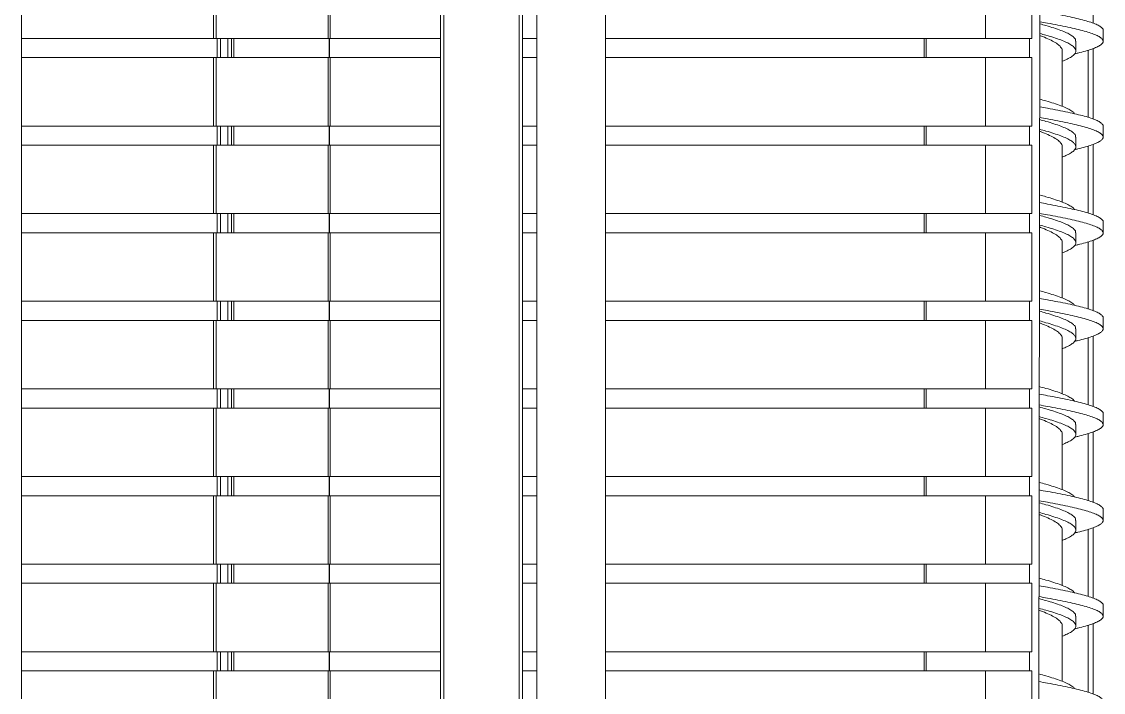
# Model space of a CAD drawing. Header units: millimetres. Extents: x 8553 to 58453, y 11523 to 43612.
# Drawn here: x 50193 to 50825, y 14624 to 15016 of the extents above; entities that cross this region are included whole.
import ezdxf

# ---------------------------------------------------------------- set-up
doc = ezdxf.new("R2010")
doc.units = ezdxf.units.MM

msp = doc.modelspace()

# ---------------------------------------------------------------- linework, layer by layer
at = {"linetype": 'Continuous', "lineweight": 15}
for p, q in [((50437.751, 14079.24), (50437.751, 16831.474)), ((50439.751, 16831.874), (50439.751, 14078.84)), ((50483.751, 14078.84), (50483.751, 16831.874)), ((50485.751, 16831.757), (50485.751, 14078.957)), ((50192.846, 14149.697), (50192.846, 16771.297)), ((50534.187, 14143.037), (50534.187, 16772.637)), ((50494.187, 16610.557), (50494.187, 14300.157)), ((50788.899, 15395.707), (50786.76, 14138.008)), ((50819.349, 15056.059), (50819.349, 15014.914)), ((50305.084, 15045.991), (50305.084, 15005.991)), ((50306.525, 15045.991), (50306.525, 15005.991)), ((50372.028, 15045.991), (50372.028, 15005.991)), ((50373.191, 15045.991), (50373.191, 15005.991)), ((50756.536, 15045.991), (50756.536, 15005.991)), ((50783.641, 15005.991), (50783.641, 15045.991)), ((50825.29, 15004.337), (50825.29, 15010.645)), ((50305.084, 15005.991), (50192.846, 15005.991)), ((50306.525, 15005.991), (50305.084, 15005.991)), ((50372.028, 15005.991), (50306.525, 15005.991)), ((50307.152, 15005.991), (50307.152, 14994.791)), ((50309.137, 15005.991), (50309.137, 14994.791)), ((50313.41, 15005.991), (50313.41, 14994.791)), ((50313.474, 14994.791), (50313.474, 15005.991)), ((50315.483, 15005.991), (50315.483, 14994.791)), ((50317.003, 15005.991), (50317.003, 14994.791)), ((50373.191, 15005.991), (50372.028, 15005.991)), ((50372.655, 15005.991), (50372.655, 14994.791)), ((50372.919, 15005.991), (50372.919, 14994.791)), ((50437.751, 15005.991), (50373.191, 15005.991)), ((50494.187, 15005.991), (50485.751, 15005.991)), ((50756.536, 15005.991), (50534.187, 15005.991)), ((50720.574, 15005.991), (50720.574, 14994.791)), ((50721.83, 14994.791), (50721.83, 15005.991)), ((50783.641, 15005.991), (50756.536, 15005.991)), ((50782.151, 14994.791), (50782.151, 15005.991)), ((50809.29, 14998.691), (50809.29, 15004.337)), ((50801.351, 14966.302), (50801.351, 14998.691)), ((50816.549, 14999.119), (50816.549, 14959.864)), ((50819.349, 15000.059), (50819.349, 14958.914)), ((50305.084, 14994.791), (50192.846, 14994.791)), ((50305.084, 14994.791), (50305.084, 14954.791)), ((50306.525, 14994.791), (50305.084, 14994.791)), ((50306.525, 14994.791), (50306.525, 14954.791)), ((50372.028, 14994.791), (50306.525, 14994.791)), ((50372.028, 14994.791), (50372.028, 14954.791)), ((50373.191, 14994.791), (50372.028, 14994.791)), ((50373.191, 14994.791), (50373.191, 14954.791)), ((50437.751, 14994.791), (50373.191, 14994.791)), ((50494.187, 14994.791), (50485.751, 14994.791)), ((50756.536, 14994.791), (50534.187, 14994.791)), ((50756.536, 14994.791), (50756.536, 14954.791)), ((50783.641, 14994.791), (50756.536, 14994.791)), ((50783.641, 14954.791), (50783.641, 14994.791)), ((50305.084, 14954.791), (50192.846, 14954.791)), ((50306.525, 14954.791), (50305.084, 14954.791)), ((50372.028, 14954.791), (50306.525, 14954.791)), ((50307.152, 14954.791), (50307.152, 14943.591)), ((50309.137, 14954.791), (50309.137, 14943.591)), ((50313.41, 14954.791), (50313.41, 14943.591)), ((50313.474, 14943.591), (50313.474, 14954.791)), ((50315.483, 14954.791), (50315.483, 14943.591)), ((50317.003, 14954.791), (50317.003, 14943.591)), ((50373.191, 14954.791), (50372.028, 14954.791)), ((50372.655, 14954.791), (50372.655, 14943.591)), ((50372.919, 14954.791), (50372.919, 14943.591)), ((50437.751, 14954.791), (50373.191, 14954.791)), ((50494.187, 14954.791), (50485.751, 14954.791)), ((50756.536, 14954.791), (50534.187, 14954.791)), ((50720.574, 14954.791), (50720.574, 14943.591)), ((50721.83, 14943.591), (50721.83, 14954.791)), ((50783.641, 14954.791), (50756.536, 14954.791)), ((50782.151, 14943.591), (50782.151, 14954.791)), ((50825.29, 14948.337), (50825.29, 14954.645)), ((50809.29, 14942.691), (50809.29, 14948.337)), ((50305.084, 14943.591), (50192.846, 14943.591)), ((50305.084, 14943.591), (50305.084, 14903.591)), ((50306.525, 14943.591), (50305.084, 14943.591)), ((50306.525, 14943.591), (50306.525, 14903.591)), ((50372.028, 14943.591), (50306.525, 14943.591)), ((50372.028, 14943.591), (50372.028, 14903.591)), ((50373.191, 14943.591), (50372.028, 14943.591)), ((50373.191, 14943.591), (50373.191, 14903.591)), ((50437.751, 14943.591), (50373.191, 14943.591)), ((50494.187, 14943.591), (50485.751, 14943.591)), ((50756.536, 14943.591), (50534.187, 14943.591)), ((50756.536, 14943.591), (50756.536, 14903.591)), ((50783.641, 14943.591), (50756.536, 14943.591)), ((50783.641, 14903.591), (50783.641, 14943.591)), ((50801.351, 14910.302), (50801.351, 14942.691)), ((50816.549, 14943.119), (50816.549, 14903.864)), ((50819.349, 14944.059), (50819.349, 14902.914)), ((50305.084, 14903.591), (50192.846, 14903.591)), ((50306.525, 14903.591), (50305.084, 14903.591)), ((50372.028, 14903.591), (50306.525, 14903.591)), ((50307.152, 14903.591), (50307.152, 14892.391)), ((50309.137, 14903.591), (50309.137, 14892.391)), ((50313.41, 14903.591), (50313.41, 14892.391)), ((50313.474, 14892.391), (50313.474, 14903.591)), ((50315.483, 14903.591), (50315.483, 14892.391)), ((50317.003, 14903.591), (50317.003, 14892.391)), ((50373.191, 14903.591), (50372.028, 14903.591)), ((50372.655, 14903.591), (50372.655, 14892.391)), ((50372.919, 14903.591), (50372.919, 14892.391)), ((50437.751, 14903.591), (50373.191, 14903.591)), ((50494.187, 14903.591), (50485.751, 14903.591)), ((50756.536, 14903.591), (50534.187, 14903.591)), ((50720.574, 14903.591), (50720.574, 14892.391)), ((50721.83, 14892.391), (50721.83, 14903.591)), ((50783.641, 14903.591), (50756.536, 14903.591)), ((50782.151, 14892.391), (50782.151, 14903.591)), ((50825.29, 14892.337), (50825.29, 14898.645)), ((50305.084, 14892.391), (50192.846, 14892.391)), ((50305.084, 14892.391), (50305.084, 14852.391)), ((50306.525, 14892.391), (50305.084, 14892.391)), ((50306.525, 14892.391), (50306.525, 14852.391)), ((50372.028, 14892.391), (50306.525, 14892.391)), ((50372.028, 14892.391), (50372.028, 14852.391)), ((50373.191, 14892.391), (50372.028, 14892.391)), ((50373.191, 14892.391), (50373.191, 14852.391)), ((50437.751, 14892.391), (50373.191, 14892.391)), ((50494.187, 14892.391), (50485.751, 14892.391)), ((50756.536, 14892.391), (50534.187, 14892.391)), ((50756.536, 14892.391), (50756.536, 14852.391)), ((50783.641, 14892.391), (50756.536, 14892.391)), ((50783.641, 14852.391), (50783.641, 14892.391)), ((50809.29, 14886.691), (50809.29, 14892.337)), ((50801.351, 14854.302), (50801.351, 14886.691)), ((50816.549, 14887.119), (50816.549, 14847.864)), ((50819.349, 14888.059), (50819.349, 14846.914)), ((50305.084, 14852.391), (50192.846, 14852.391)), ((50306.525, 14852.391), (50305.084, 14852.391)), ((50372.028, 14852.391), (50306.525, 14852.391)), ((50307.152, 14852.391), (50307.152, 14841.191)), ((50309.137, 14852.391), (50309.137, 14841.191)), ((50313.41, 14852.391), (50313.41, 14841.191)), ((50313.474, 14841.191), (50313.474, 14852.391)), ((50315.483, 14852.391), (50315.483, 14841.191)), ((50317.003, 14852.391), (50317.003, 14841.191)), ((50373.191, 14852.391), (50372.028, 14852.391)), ((50372.655, 14852.391), (50372.655, 14841.191)), ((50372.919, 14852.391), (50372.919, 14841.191)), ((50437.751, 14852.391), (50373.191, 14852.391)), ((50494.187, 14852.391), (50485.751, 14852.391)), ((50756.536, 14852.391), (50534.187, 14852.391)), ((50720.574, 14852.391), (50720.574, 14841.191)), ((50721.83, 14841.191), (50721.83, 14852.391)), ((50783.641, 14852.391), (50756.536, 14852.391)), ((50782.151, 14841.191), (50782.151, 14852.391)), ((50305.084, 14841.191), (50192.846, 14841.191)), ((50305.084, 14841.191), (50305.084, 14801.191)), ((50306.525, 14841.191), (50305.084, 14841.191)), ((50306.525, 14841.191), (50306.525, 14801.191)), ((50372.028, 14841.191), (50306.525, 14841.191)), ((50372.028, 14841.191), (50372.028, 14801.191)), ((50373.191, 14841.191), (50372.028, 14841.191)), ((50373.191, 14841.191), (50373.191, 14801.191)), ((50437.751, 14841.191), (50373.191, 14841.191)), ((50494.187, 14841.191), (50485.751, 14841.191)), ((50756.536, 14841.191), (50534.187, 14841.191)), ((50756.536, 14841.191), (50756.536, 14801.191)), ((50783.641, 14841.191), (50756.536, 14841.191)), ((50783.641, 14801.191), (50783.641, 14841.191)), ((50825.29, 14836.337), (50825.29, 14842.645)), ((50809.29, 14830.691), (50809.29, 14836.337)), ((50801.351, 14798.302), (50801.351, 14830.691)), ((50816.549, 14831.119), (50816.549, 14791.864)), ((50819.349, 14832.059), (50819.349, 14790.914)), ((50305.084, 14801.191), (50192.846, 14801.191)), ((50306.525, 14801.191), (50305.084, 14801.191)), ((50372.028, 14801.191), (50306.525, 14801.191)), ((50307.152, 14801.191), (50307.152, 14789.991)), ((50309.137, 14801.191), (50309.137, 14789.991)), ((50313.41, 14801.191), (50313.41, 14789.991)), ((50313.474, 14789.991), (50313.474, 14801.191)), ((50315.483, 14801.191), (50315.483, 14789.991)), ((50317.003, 14801.191), (50317.003, 14789.991)), ((50373.191, 14801.191), (50372.028, 14801.191)), ((50372.655, 14801.191), (50372.655, 14789.991)), ((50372.919, 14801.191), (50372.919, 14789.991)), ((50437.751, 14801.191), (50373.191, 14801.191)), ((50494.187, 14801.191), (50485.751, 14801.191)), ((50756.536, 14801.191), (50534.187, 14801.191)), ((50720.574, 14801.191), (50720.574, 14789.991)), ((50721.83, 14789.991), (50721.83, 14801.191)), ((50783.641, 14801.191), (50756.536, 14801.191)), ((50782.151, 14789.991), (50782.151, 14801.191)), ((50305.084, 14789.991), (50192.846, 14789.991)), ((50305.084, 14789.991), (50305.084, 14749.991)), ((50306.525, 14789.991), (50305.084, 14789.991)), ((50306.525, 14789.991), (50306.525, 14749.991)), ((50372.028, 14789.991), (50306.525, 14789.991)), ((50372.028, 14789.991), (50372.028, 14749.991)), ((50373.191, 14789.991), (50372.028, 14789.991)), ((50373.191, 14789.991), (50373.191, 14749.991)), ((50437.751, 14789.991), (50373.191, 14789.991)), ((50494.187, 14789.991), (50485.751, 14789.991)), ((50756.536, 14789.991), (50534.187, 14789.991)), ((50756.536, 14789.991), (50756.536, 14749.991)), ((50783.641, 14789.991), (50756.536, 14789.991)), ((50783.641, 14749.991), (50783.641, 14789.991)), ((50825.29, 14780.337), (50825.29, 14786.645)), ((50809.29, 14774.691), (50809.29, 14780.337)), ((50801.351, 14742.302), (50801.351, 14774.691)), ((50816.549, 14775.119), (50816.549, 14735.864)), ((50819.349, 14776.059), (50819.349, 14734.914)), ((50305.084, 14749.991), (50192.846, 14749.991)), ((50306.525, 14749.991), (50305.084, 14749.991)), ((50372.028, 14749.991), (50306.525, 14749.991)), ((50307.152, 14749.991), (50307.152, 14738.791)), ((50309.137, 14749.991), (50309.137, 14738.791)), ((50313.41, 14749.991), (50313.41, 14738.791)), ((50313.474, 14738.791), (50313.474, 14749.991)), ((50315.483, 14749.991), (50315.483, 14738.791)), ((50317.003, 14749.991), (50317.003, 14738.791)), ((50373.191, 14749.991), (50372.028, 14749.991)), ((50372.655, 14749.991), (50372.655, 14738.791)), ((50372.919, 14749.991), (50372.919, 14738.791)), ((50437.751, 14749.991), (50373.191, 14749.991)), ((50494.187, 14749.991), (50485.751, 14749.991)), ((50756.536, 14749.991), (50534.187, 14749.991)), ((50720.574, 14749.991), (50720.574, 14738.791)), ((50721.83, 14738.791), (50721.83, 14749.991)), ((50783.641, 14749.991), (50756.536, 14749.991)), ((50782.151, 14738.791), (50782.151, 14749.991)), ((50305.084, 14738.791), (50192.846, 14738.791)), ((50305.084, 14738.791), (50305.084, 14698.791)), ((50306.525, 14738.791), (50305.084, 14738.791)), ((50306.525, 14738.791), (50306.525, 14698.791)), ((50372.028, 14738.791), (50306.525, 14738.791)), ((50372.028, 14738.791), (50372.028, 14698.791)), ((50373.191, 14738.791), (50372.028, 14738.791)), ((50373.191, 14738.791), (50373.191, 14698.791)), ((50437.751, 14738.791), (50373.191, 14738.791)), ((50494.187, 14738.791), (50485.751, 14738.791)), ((50756.536, 14738.791), (50534.187, 14738.791)), ((50756.536, 14738.791), (50756.536, 14698.791)), ((50783.641, 14738.791), (50756.536, 14738.791)), ((50783.641, 14698.791), (50783.641, 14738.791)), ((50825.29, 14724.337), (50825.29, 14730.645)), ((50809.29, 14718.691), (50809.29, 14724.337)), ((50819.349, 14720.059), (50819.349, 14678.914)), ((50801.351, 14686.302), (50801.351, 14718.691)), ((50816.549, 14719.119), (50816.549, 14679.864)), ((50305.084, 14698.791), (50192.846, 14698.791)), ((50306.525, 14698.791), (50305.084, 14698.791)), ((50372.028, 14698.791), (50306.525, 14698.791)), ((50307.152, 14698.791), (50307.152, 14687.591)), ((50309.137, 14698.791), (50309.137, 14687.591)), ((50313.41, 14698.791), (50313.41, 14687.591)), ((50313.474, 14687.591), (50313.474, 14698.791)), ((50315.483, 14698.791), (50315.483, 14687.591)), ((50317.003, 14698.791), (50317.003, 14687.591)), ((50373.191, 14698.791), (50372.028, 14698.791)), ((50372.655, 14698.791), (50372.655, 14687.591)), ((50372.919, 14698.791), (50372.919, 14687.591)), ((50437.751, 14698.791), (50373.191, 14698.791)), ((50494.187, 14698.791), (50485.751, 14698.791)), ((50756.536, 14698.791), (50534.187, 14698.791)), ((50720.574, 14698.791), (50720.574, 14687.591)), ((50721.83, 14687.591), (50721.83, 14698.791)), ((50783.641, 14698.791), (50756.536, 14698.791)), ((50782.151, 14687.591), (50782.151, 14698.791)), ((50305.084, 14687.591), (50192.846, 14687.591)), ((50305.084, 14687.591), (50305.084, 14647.591)), ((50306.525, 14687.591), (50305.084, 14687.591)), ((50306.525, 14687.591), (50306.525, 14647.591)), ((50372.028, 14687.591), (50306.525, 14687.591)), ((50372.028, 14687.591), (50372.028, 14647.591)), ((50373.191, 14687.591), (50372.028, 14687.591)), ((50373.191, 14687.591), (50373.191, 14647.591)), ((50437.751, 14687.591), (50373.191, 14687.591)), ((50494.187, 14687.591), (50485.751, 14687.591)), ((50756.536, 14687.591), (50534.187, 14687.591)), ((50756.536, 14687.591), (50756.536, 14647.591)), ((50783.641, 14687.591), (50756.536, 14687.591)), ((50783.641, 14647.591), (50783.641, 14687.591)), ((50825.29, 14668.337), (50825.29, 14674.645)), ((50801.351, 14630.302), (50801.351, 14662.691)), ((50809.29, 14662.691), (50809.29, 14668.337)), ((50816.549, 14663.119), (50816.549, 14623.864)), ((50819.349, 14664.059), (50819.349, 14622.914)), ((50305.084, 14647.591), (50192.846, 14647.591)), ((50306.525, 14647.591), (50305.084, 14647.591)), ((50372.028, 14647.591), (50306.525, 14647.591)), ((50307.152, 14647.591), (50307.152, 14636.391)), ((50309.137, 14647.591), (50309.137, 14636.391)), ((50313.41, 14647.591), (50313.41, 14636.391)), ((50313.474, 14636.391), (50313.474, 14647.591)), ((50315.483, 14647.591), (50315.483, 14636.391)), ((50317.003, 14647.591), (50317.003, 14636.391)), ((50373.191, 14647.591), (50372.028, 14647.591)), ((50372.655, 14647.591), (50372.655, 14636.391)), ((50372.919, 14647.591), (50372.919, 14636.391)), ((50437.751, 14647.591), (50373.191, 14647.591)), ((50494.187, 14647.591), (50485.751, 14647.591)), ((50756.536, 14647.591), (50534.187, 14647.591)), ((50720.574, 14647.591), (50720.574, 14636.391)), ((50721.83, 14636.391), (50721.83, 14647.591)), ((50783.641, 14647.591), (50756.536, 14647.591)), ((50782.151, 14636.391), (50782.151, 14647.591)), ((50305.084, 14636.391), (50192.846, 14636.391)), ((50305.084, 14636.391), (50305.084, 14596.391)), ((50306.525, 14636.391), (50305.084, 14636.391)), ((50306.525, 14636.391), (50306.525, 14596.391)), ((50372.028, 14636.391), (50306.525, 14636.391)), ((50372.028, 14636.391), (50372.028, 14596.391)), ((50373.191, 14636.391), (50372.028, 14636.391)), ((50373.191, 14636.391), (50373.191, 14596.391)), ((50437.751, 14636.391), (50373.191, 14636.391)), ((50494.187, 14636.391), (50485.751, 14636.391)), ((50756.536, 14636.391), (50534.187, 14636.391)), ((50756.536, 14636.391), (50756.536, 14596.391)), ((50783.641, 14636.391), (50756.536, 14636.391)), ((50783.641, 14596.391), (50783.641, 14636.391))]:
    msp.add_line(p, q, dxfattribs=at)
for points, knots in [([(50788.264, 15022.044), (50789.77, 15021.774), (50793.445, 15021.115), (50798.934, 15020.069), (50804.644, 15018.9), (50809.811, 15017.735), (50814.354, 15016.568), (50818.197, 15015.4), (50821.267, 15014.236), (50823.542, 15013.067), (50824.862, 15011.901), (50825.414, 15011.094), (50825.269, 15010.675), (50825.258, 15010.645)], [0, 0, 0, 0, 0.0710326, 0.1733515, 0.2757519, 0.3780485, 0.4804119, 0.5827752, 0.6850719, 0.7874723, 0.8897912, 0.9921101, 1, 1, 1, 1]), ([(50788.251, 15014.515), (50789.458, 15014.186), (50792.375, 15013.39), (50796.502, 15012.126), (50800.558, 15010.725), (50803.927, 15009.326), (50806.558, 15007.927), (50808.329, 15006.526), (50809.239, 15005.328), (50809.196, 15004.599), (50809.181, 15004.336)], [0, 0, 0, 0, 0.097165, 0.2347341, 0.3723033, 0.5098024, 0.6473015, 0.7848706, 0.9224398, 1, 1, 1, 1]), ([(50788.253, 15015.737), (50789.763, 15015.467), (50793.441, 15014.808), (50798.934, 15013.76), (50804.644, 15012.591), (50809.81, 15011.427), (50814.354, 15010.259), (50818.196, 15009.092), (50821.271, 15007.927), (50823.526, 15006.758), (50824.922, 15005.593), (50825.436, 15004.427), (50825.059, 15003.258), (50823.797, 15002.093), (50821.67, 15000.926), (50818.726, 14999.758), (50814.967, 14998.594), (50811.548, 14997.669), (50809.199, 14997.136), (50808.563, 14996.992)], [0, 0, 0, 0, 0.0433, 0.1055226, 0.1677948, 0.2300038, 0.2922535, 0.3545031, 0.4167122, 0.4789843, 0.5412069, 0.6034295, 0.6657016, 0.7279107, 0.7901603, 0.8524099, 0.914619, 0.9768912, 1, 1, 1, 1]), ([(50801.324, 14998.691), (50801.333, 14998.721), (50801.511, 14999.335), (50800.858, 15000.531), (50799.294, 15002.281), (50796.627, 15004.031), (50793.042, 15005.781), (50790.158, 15006.999), (50788.384, 15007.634), (50788.239, 15007.686)], [0, 0, 0, 0, 0.00995737, 0.20452003, 0.39907612, 0.59362695, 0.78817383, 0.98271808, 1, 1, 1, 1]), ([(50788.241, 15008.872), (50789.452, 15008.542), (50792.372, 15007.745), (50796.502, 15006.48), (50800.557, 15005.079), (50803.929, 15003.68), (50806.551, 15002.281), (50808.355, 15000.88), (50809.297, 14999.479), (50809.353, 14998.08), (50808.527, 14996.681), (50806.817, 14995.28), (50804.461, 14993.942), (50802.336, 14993.071), (50801.351, 14992.668)], [0, 0, 0, 0, 0.06120145, 0.14761989, 0.23403832, 0.32041274, 0.40678716, 0.4932056, 0.57962403, 0.66599845, 0.75237287, 0.83879131, 0.92520975, 1, 1, 1, 1]), ([(50788.176, 14970.49), (50789.409, 14970.154), (50792.351, 14969.351), (50796.503, 14968.08), (50800.555, 14966.679), (50803.939, 14965.28), (50806.514, 14963.881), (50808.06, 14962.787), (50808.436, 14962.16), (50808.532, 14962)], [0, 0, 0, 0, 0.1189478, 0.2838963, 0.4488449, 0.6137095, 0.778574, 0.9435226, 1, 1, 1, 1]), ([(50788.169, 14966.061), (50789.707, 14965.785), (50793.414, 14965.121), (50798.935, 14964.069), (50804.644, 14962.9), (50809.811, 14961.735), (50814.354, 14960.568), (50818.197, 14959.4), (50821.267, 14958.236), (50823.542, 14957.067), (50824.862, 14955.901), (50825.414, 14955.094), (50825.269, 14954.675), (50825.258, 14954.645)], [0, 0, 0, 0, 0.0724328, 0.1745975, 0.2768435, 0.378986, 0.481195, 0.5834041, 0.6855466, 0.7877926, 0.8899573, 0.9921219, 1, 1, 1, 1]), ([(50788.156, 14958.542), (50789.396, 14958.204), (50792.345, 14957.399), (50796.503, 14956.126), (50800.558, 14954.725), (50803.927, 14953.326), (50806.558, 14951.927), (50808.329, 14950.526), (50809.239, 14949.328), (50809.196, 14948.599), (50809.181, 14948.336)], [0, 0, 0, 0, 0.0994994, 0.2367128, 0.3739263, 0.5110698, 0.6482134, 0.7854268, 0.9226403, 1, 1, 1, 1]), ([(50788.158, 14959.754), (50789.7, 14959.478), (50793.411, 14958.813), (50798.935, 14957.76), (50804.644, 14956.591), (50809.81, 14955.427), (50814.354, 14954.259), (50818.196, 14953.092), (50821.271, 14951.927), (50823.526, 14950.758), (50824.922, 14949.593), (50825.436, 14948.427), (50825.059, 14947.258), (50823.797, 14946.093), (50821.67, 14944.926), (50818.726, 14943.758), (50814.967, 14942.594), (50811.548, 14941.669), (50809.199, 14941.136), (50808.563, 14940.992)], [0, 0, 0, 0, 0.0441775, 0.106343, 0.168558, 0.23071, 0.2929026, 0.3550951, 0.4172471, 0.4794622, 0.5416277, 0.6037932, 0.6660082, 0.7281602, 0.7903528, 0.8525453, 0.9146973, 0.9769124, 1, 1, 1, 1]), ([(50801.324, 14942.691), (50801.333, 14942.721), (50801.511, 14943.335), (50800.858, 14944.531), (50799.294, 14946.281), (50796.626, 14948.031), (50793.044, 14949.781), (50790.128, 14951.01), (50788.321, 14951.657), (50788.144, 14951.72)], [0, 0, 0, 0, 0.0099196, 0.2037448, 0.3975633, 0.5913767, 0.7851861, 0.9789929, 1, 1, 1, 1]), ([(50788.146, 14952.899), (50789.389, 14952.56), (50792.342, 14951.754), (50796.503, 14950.48), (50800.557, 14949.079), (50803.929, 14947.68), (50806.551, 14946.281), (50808.355, 14944.88), (50809.297, 14943.479), (50809.353, 14942.08), (50808.527, 14940.681), (50806.817, 14939.28), (50804.461, 14937.942), (50802.336, 14937.071), (50801.351, 14936.668)], [0, 0, 0, 0, 0.0627277, 0.1490057, 0.2352836, 0.3215176, 0.4077516, 0.4940295, 0.5803075, 0.6665415, 0.7527755, 0.8390534, 0.9253313, 1, 1, 1, 1]), ([(50788.073, 14910.078), (50789.644, 14909.797), (50793.384, 14909.127), (50798.935, 14908.069), (50804.644, 14906.9), (50809.811, 14905.735), (50814.354, 14904.568), (50818.197, 14903.4), (50821.267, 14902.236), (50823.542, 14901.067), (50824.862, 14899.901), (50825.414, 14899.094), (50825.269, 14898.675), (50825.258, 14898.645)], [0, 0, 0, 0, 0.07382878, 0.17583969, 0.27793187, 0.37992059, 0.48197583, 0.58403108, 0.6860198, 0.78811198, 0.89012289, 0.9921338, 1, 1, 1, 1]), ([(50788.081, 14914.517), (50789.346, 14914.172), (50792.322, 14913.36), (50796.504, 14912.08), (50800.555, 14910.679), (50803.939, 14909.28), (50806.514, 14907.881), (50808.06, 14906.787), (50808.436, 14906.16), (50808.532, 14906)], [0, 0, 0, 0, 0.1216778, 0.2861153, 0.4505527, 0.6149064, 0.7792601, 0.9436976, 1, 1, 1, 1]), ([(50788.063, 14903.772), (50789.637, 14903.49), (50793.38, 14902.819), (50798.935, 14901.76), (50804.644, 14900.591), (50809.81, 14899.427), (50814.354, 14898.259), (50818.196, 14897.092), (50821.271, 14895.927), (50823.526, 14894.758), (50824.922, 14893.593), (50825.436, 14892.427), (50825.059, 14891.258), (50823.797, 14890.093), (50821.67, 14888.926), (50818.726, 14887.758), (50814.967, 14886.594), (50811.548, 14885.669), (50809.199, 14885.136), (50808.563, 14884.992)], [0, 0, 0, 0, 0.0450533, 0.1071619, 0.1693199, 0.2314149, 0.2935505, 0.355686, 0.4177811, 0.4799391, 0.5420477, 0.6041562, 0.6663143, 0.7284093, 0.7905449, 0.8526804, 0.9147755, 0.9769335, 1, 1, 1, 1]), ([(50788.051, 14896.925), (50789.327, 14896.577), (50792.312, 14895.763), (50796.503, 14894.48), (50800.557, 14893.079), (50803.929, 14891.68), (50806.551, 14890.281), (50808.355, 14888.88), (50809.297, 14887.479), (50809.353, 14886.08), (50808.527, 14884.681), (50806.817, 14883.28), (50804.461, 14881.942), (50802.336, 14881.071), (50801.351, 14880.668)], [0, 0, 0, 0, 0.0642491, 0.150387, 0.2365249, 0.3226189, 0.4087129, 0.4948508, 0.5809887, 0.6670827, 0.7531767, 0.8393146, 0.9254525, 1, 1, 1, 1]), ([(50788.061, 14902.568), (50789.333, 14902.221), (50792.315, 14901.408), (50796.503, 14900.126), (50800.558, 14898.725), (50803.927, 14897.326), (50806.558, 14895.927), (50808.329, 14894.526), (50809.239, 14893.328), (50809.196, 14892.599), (50809.181, 14892.336)], [0, 0, 0, 0, 0.1018217, 0.2386813, 0.3755409, 0.5123308, 0.6491206, 0.7859802, 0.9228398, 1, 1, 1, 1]), ([(50801.324, 14886.691), (50801.333, 14886.721), (50801.511, 14887.335), (50800.858, 14888.531), (50799.294, 14890.281), (50796.626, 14892.031), (50793.045, 14893.781), (50790.098, 14895.022), (50788.258, 14895.68), (50788.049, 14895.754)], [0, 0, 0, 0, 0.0098822, 0.2029753, 0.396062, 0.5891434, 0.7822209, 0.9752958, 1, 1, 1, 1]), ([(50787.978, 14854.095), (50789.581, 14853.808), (50793.353, 14853.133), (50798.935, 14852.069), (50804.644, 14850.9), (50809.811, 14849.735), (50814.354, 14848.568), (50818.197, 14847.4), (50821.267, 14846.236), (50823.542, 14845.067), (50824.862, 14843.901), (50825.414, 14843.094), (50825.269, 14842.675), (50825.258, 14842.645)], [0, 0, 0, 0, 0.0752206, 0.1770782, 0.2790169, 0.3808524, 0.4827543, 0.5846562, 0.6864916, 0.7884304, 0.890288, 0.9921456, 1, 1, 1, 1]), ([(50787.986, 14858.543), (50789.284, 14858.189), (50792.292, 14857.369), (50796.504, 14856.08), (50800.555, 14854.679), (50803.939, 14853.28), (50806.514, 14851.881), (50808.06, 14850.787), (50808.436, 14850.16), (50808.532, 14850)], [0, 0, 0, 0, 0.124391, 0.2883205, 0.45225, 0.616096, 0.779942, 0.9438715, 1, 1, 1, 1]), ([(50787.965, 14846.595), (50789.27, 14846.239), (50792.285, 14845.416), (50796.503, 14844.126), (50800.558, 14842.725), (50803.927, 14841.326), (50806.558, 14839.927), (50808.329, 14838.526), (50809.239, 14837.328), (50809.196, 14836.599), (50809.181, 14836.336)], [0, 0, 0, 0, 0.1041321, 0.2406396, 0.3771472, 0.5135852, 0.6500232, 0.7865307, 0.9230383, 1, 1, 1, 1]), ([(50787.967, 14847.789), (50789.573, 14847.501), (50793.349, 14846.825), (50798.935, 14845.76), (50804.644, 14844.591), (50809.81, 14843.427), (50814.354, 14842.259), (50818.196, 14841.092), (50821.271, 14839.927), (50823.526, 14838.758), (50824.922, 14837.593), (50825.436, 14836.427), (50825.059, 14835.258), (50823.797, 14834.093), (50821.67, 14832.926), (50818.726, 14831.758), (50814.967, 14830.594), (50811.548, 14829.669), (50809.199, 14829.136), (50808.563, 14828.992)], [0, 0, 0, 0, 0.0459275, 0.1079792, 0.1700804, 0.2321186, 0.2941972, 0.3562759, 0.4183141, 0.4804152, 0.5424669, 0.6045186, 0.6666198, 0.728658, 0.7907366, 0.8528153, 0.9148535, 0.9769546, 1, 1, 1, 1]), ([(50801.324, 14830.691), (50801.333, 14830.721), (50801.511, 14831.335), (50800.858, 14832.531), (50799.294, 14834.281), (50796.626, 14836.031), (50793.046, 14837.781), (50790.068, 14839.033), (50788.195, 14839.702), (50787.954, 14839.789)], [0, 0, 0, 0, 0.009845, 0.2022117, 0.3945719, 0.586927, 0.7792781, 0.9716266, 1, 1, 1, 1]), ([(50787.956, 14840.952), (50789.264, 14840.595), (50792.282, 14839.772), (50796.503, 14838.48), (50800.557, 14837.079), (50803.929, 14835.68), (50806.551, 14834.281), (50808.355, 14832.88), (50809.297, 14831.479), (50809.353, 14830.08), (50808.527, 14828.681), (50806.817, 14827.28), (50804.461, 14825.942), (50802.336, 14825.071), (50801.351, 14824.668)], [0, 0, 0, 0, 0.0657655, 0.1517638, 0.2377621, 0.3237166, 0.4096711, 0.4956694, 0.5816677, 0.6676222, 0.7535767, 0.839575, 0.9255733, 1, 1, 1, 1]), ([(50787.891, 14802.57), (50789.221, 14802.207), (50792.262, 14801.378), (50796.504, 14800.08), (50800.554, 14798.679), (50803.939, 14797.28), (50806.514, 14795.881), (50808.06, 14794.787), (50808.436, 14794.16), (50808.532, 14794)], [0, 0, 0, 0, 0.12708743, 0.29051211, 0.4539368, 0.61727824, 0.78061969, 0.94404437, 1, 1, 1, 1]), ([(50787.883, 14798.113), (50789.518, 14797.82), (50793.322, 14797.138), (50798.935, 14796.069), (50804.644, 14794.9), (50809.811, 14793.735), (50814.354, 14792.568), (50818.197, 14791.4), (50821.267, 14790.236), (50823.542, 14789.067), (50824.862, 14787.901), (50825.414, 14787.094), (50825.269, 14786.675), (50825.258, 14786.645)], [0, 0, 0, 0, 0.0766082, 0.178313, 0.2800988, 0.3817814, 0.4835304, 0.5852794, 0.686962, 0.7887478, 0.8904526, 0.9921574, 1, 1, 1, 1]), ([(50787.87, 14790.621), (50789.208, 14790.256), (50792.256, 14789.425), (50796.504, 14788.126), (50800.558, 14786.725), (50803.927, 14785.326), (50806.558, 14783.927), (50808.329, 14782.526), (50809.239, 14781.328), (50809.196, 14780.599), (50809.181, 14780.336)], [0, 0, 0, 0, 0.1064306, 0.2425879, 0.3787452, 0.5148332, 0.6509211, 0.7870784, 0.9232357, 1, 1, 1, 1]), ([(50787.872, 14791.806), (50789.51, 14791.513), (50793.319, 14790.83), (50798.935, 14789.76), (50804.644, 14788.591), (50809.81, 14787.427), (50814.354, 14786.259), (50818.196, 14785.092), (50821.271, 14783.927), (50823.526, 14782.758), (50824.922, 14781.593), (50825.436, 14780.427), (50825.059, 14779.258), (50823.797, 14778.093), (50821.67, 14776.926), (50818.726, 14775.758), (50814.967, 14774.594), (50811.548, 14773.669), (50809.199, 14773.136), (50808.563, 14772.992)], [0, 0, 0, 0, 0.0468002, 0.1087951, 0.1708394, 0.2328209, 0.2948428, 0.3568647, 0.4188461, 0.4808905, 0.5428854, 0.6048803, 0.6669247, 0.7289061, 0.790928, 0.8529499, 0.9149314, 0.9769757, 1, 1, 1, 1]), ([(50801.324, 14774.691), (50801.333, 14774.721), (50801.511, 14775.335), (50800.858, 14776.531), (50799.294, 14778.281), (50796.626, 14780.031), (50793.047, 14781.781), (50790.038, 14783.045), (50788.132, 14783.725), (50787.859, 14783.823)], [0, 0, 0, 0, 0.00980808, 0.20145381, 0.39309306, 0.58472712, 0.7763573, 0.96798489, 1, 1, 1, 1]), ([(50787.861, 14784.978), (50789.201, 14784.612), (50792.253, 14783.78), (50796.504, 14782.48), (50800.557, 14781.079), (50803.929, 14779.68), (50806.551, 14778.281), (50808.355, 14776.88), (50809.297, 14775.479), (50809.353, 14774.08), (50808.527, 14772.681), (50806.817, 14771.28), (50804.461, 14769.942), (50802.336, 14769.071), (50801.351, 14768.668)], [0, 0, 0, 0, 0.06727698, 0.15313615, 0.23899532, 0.32481076, 0.4106262, 0.49648537, 0.58234454, 0.66815998, 0.75397542, 0.83983459, 0.92569376, 1, 1, 1, 1]), ([(50787.795, 14746.596), (50789.158, 14746.224), (50792.232, 14745.386), (50796.505, 14744.08), (50800.554, 14742.679), (50803.939, 14741.28), (50806.514, 14739.881), (50808.06, 14738.787), (50808.436, 14738.16), (50808.532, 14738)], [0, 0, 0, 0, 0.1297673, 0.2926903, 0.4556132, 0.6184532, 0.7812932, 0.9442162, 1, 1, 1, 1]), ([(50787.788, 14742.13), (50789.455, 14741.831), (50793.292, 14741.144), (50798.935, 14740.069), (50804.644, 14738.9), (50809.811, 14737.735), (50814.354, 14736.568), (50818.197, 14735.4), (50821.267, 14734.236), (50823.542, 14733.067), (50824.862, 14731.901), (50825.414, 14731.094), (50825.269, 14730.675), (50825.258, 14730.645)], [0, 0, 0, 0, 0.0779916, 0.179544, 0.2811773, 0.3827077, 0.4843042, 0.5859007, 0.6874311, 0.7890643, 0.8906168, 0.9921692, 1, 1, 1, 1]), ([(50787.775, 14734.647), (50789.145, 14734.274), (50792.226, 14733.434), (50796.504, 14732.126), (50800.558, 14730.725), (50803.927, 14729.326), (50806.558, 14727.927), (50808.329, 14726.526), (50809.239, 14725.328), (50809.196, 14724.599), (50809.181, 14724.336)], [0, 0, 0, 0, 0.1087174, 0.2445262, 0.3803351, 0.5160748, 0.6518145, 0.7876233, 0.9234322, 1, 1, 1, 1]), ([(50787.777, 14735.823), (50789.447, 14735.524), (50793.288, 14734.836), (50798.935, 14733.76), (50804.644, 14732.591), (50809.811, 14731.427), (50814.354, 14730.259), (50818.196, 14729.092), (50821.271, 14727.927), (50823.526, 14726.758), (50824.922, 14725.593), (50825.436, 14724.427), (50825.059, 14723.258), (50823.797, 14722.093), (50821.67, 14720.926), (50818.726, 14719.758), (50814.967, 14718.594), (50811.548, 14717.669), (50809.199, 14717.136), (50808.563, 14716.992)], [0, 0, 0, 0, 0.0476712, 0.1096095, 0.1715971, 0.2335219, 0.2954871, 0.3574524, 0.4193772, 0.4813648, 0.5433031, 0.6052414, 0.667229, 0.7291539, 0.7911191, 0.8530843, 0.9150091, 0.9769967, 1, 1, 1, 1]), ([(50801.324, 14718.691), (50801.333, 14718.721), (50801.511, 14719.335), (50800.857, 14720.531), (50799.294, 14722.281), (50796.625, 14724.031), (50793.048, 14725.781), (50790.009, 14727.056), (50788.069, 14727.748), (50787.763, 14727.857)], [0, 0, 0, 0, 0.0097715, 0.2007016, 0.3916252, 0.5825437, 0.7734583, 0.9643704, 1, 1, 1, 1]), ([(50787.765, 14729.004), (50789.139, 14728.63), (50792.223, 14727.789), (50796.504, 14726.48), (50800.557, 14725.079), (50803.929, 14723.68), (50806.551, 14722.281), (50808.355, 14720.88), (50809.297, 14719.479), (50809.353, 14718.08), (50808.527, 14716.681), (50806.817, 14715.28), (50804.461, 14713.942), (50802.336, 14713.071), (50801.351, 14712.668)], [0, 0, 0, 0, 0.0687836, 0.1545041, 0.2402246, 0.3259014, 0.4115782, 0.4972987, 0.5830192, 0.668696, 0.7543728, 0.8400933, 0.9258138, 1, 1, 1, 1]), ([(50787.7, 14690.622), (50789.095, 14690.242), (50792.202, 14689.395), (50796.505, 14688.08), (50800.554, 14686.679), (50803.939, 14685.28), (50806.514, 14683.881), (50808.06, 14682.787), (50808.436, 14682.16), (50808.532, 14682)], [0, 0, 0, 0, 0.1324308, 0.2948551, 0.4572794, 0.619621, 0.7819626, 0.9443869, 1, 1, 1, 1]), ([(50787.693, 14686.147), (50789.391, 14685.843), (50793.261, 14685.15), (50798.936, 14684.069), (50804.644, 14682.9), (50809.811, 14681.735), (50814.354, 14680.568), (50818.197, 14679.4), (50821.267, 14678.236), (50823.542, 14677.067), (50824.862, 14675.901), (50825.414, 14675.094), (50825.269, 14674.675), (50825.258, 14674.645)], [0, 0, 0, 0, 0.079371, 0.1807714, 0.2822527, 0.3836311, 0.4850757, 0.5865202, 0.6878987, 0.7893799, 0.8907804, 0.9921809, 1, 1, 1, 1]), ([(50787.68, 14678.674), (50789.082, 14678.291), (50792.196, 14677.443), (50796.504, 14676.126), (50800.557, 14674.725), (50803.927, 14673.326), (50806.558, 14671.927), (50808.329, 14670.526), (50809.239, 14669.328), (50809.196, 14668.599), (50809.181, 14668.336)], [0, 0, 0, 0, 0.1109925, 0.2464547, 0.3819169, 0.5173101, 0.6527033, 0.7881654, 0.9236276, 1, 1, 1, 1]), ([(50787.682, 14679.84), (50789.384, 14679.535), (50793.257, 14678.842), (50798.936, 14677.76), (50804.644, 14676.591), (50809.811, 14675.427), (50814.354, 14674.259), (50818.196, 14673.092), (50821.271, 14671.927), (50823.526, 14670.758), (50824.922, 14669.593), (50825.436, 14668.427), (50825.059, 14667.258), (50823.797, 14666.093), (50821.67, 14664.926), (50818.726, 14663.758), (50814.967, 14662.594), (50811.548, 14661.669), (50809.199, 14661.136), (50808.563, 14660.992)], [0, 0, 0, 0, 0.0485406, 0.1104224, 0.1723534, 0.2342217, 0.2961303, 0.358039, 0.4199073, 0.4818383, 0.5437201, 0.6056018, 0.6675328, 0.7294011, 0.7913098, 0.8532184, 0.9150867, 0.9770177, 1, 1, 1, 1]), ([(50801.324, 14662.691), (50801.333, 14662.721), (50801.511, 14663.335), (50800.857, 14664.531), (50799.294, 14666.281), (50796.625, 14668.031), (50793.049, 14669.781), (50789.979, 14671.067), (50788.006, 14671.771), (50787.668, 14671.891)], [0, 0, 0, 0, 0.0097351, 0.1999549, 0.3901683, 0.5803765, 0.7705809, 0.9607827, 1, 1, 1, 1]), ([(50787.67, 14673.031), (50789.076, 14672.648), (50792.193, 14671.798), (50796.504, 14670.48), (50800.557, 14669.079), (50803.929, 14667.68), (50806.551, 14666.281), (50808.355, 14664.88), (50809.297, 14663.479), (50809.353, 14662.08), (50808.527, 14660.681), (50806.817, 14659.28), (50804.461, 14657.942), (50802.336, 14657.071), (50801.351, 14656.668)], [0, 0, 0, 0, 0.0702854, 0.1558676, 0.2414498, 0.3269885, 0.4125271, 0.4981094, 0.5836916, 0.6692303, 0.7547689, 0.8403512, 0.9259334, 1, 1, 1, 1]), ([(50787.605, 14634.649), (50789.033, 14634.26), (50792.172, 14633.404), (50796.505, 14632.08), (50800.554, 14630.679), (50803.939, 14629.28), (50806.514, 14627.881), (50808.06, 14626.787), (50808.436, 14626.16), (50808.532, 14626)], [0, 0, 0, 0, 0.1350781, 0.2970068, 0.4589355, 0.6207817, 0.7826279, 0.9445566, 1, 1, 1, 1]), ([(50787.597, 14630.164), (50789.328, 14629.854), (50793.23, 14629.156), (50798.936, 14628.069), (50804.644, 14626.9), (50809.811, 14625.735), (50814.354, 14624.568), (50818.197, 14623.4), (50821.267, 14622.236), (50823.542, 14621.067), (50824.862, 14619.901), (50825.414, 14619.094), (50825.269, 14618.675), (50825.258, 14618.645)], [0, 0, 0, 0, 0.0807462, 0.1819952, 0.2833248, 0.3845518, 0.4858448, 0.5871379, 0.6883649, 0.7896945, 0.8909435, 0.9921926, 1, 1, 1, 1])]:
    msp.add_open_spline(points, degree=3, knots=knots, dxfattribs=at)

doc.saveas('drawing.dxf')
